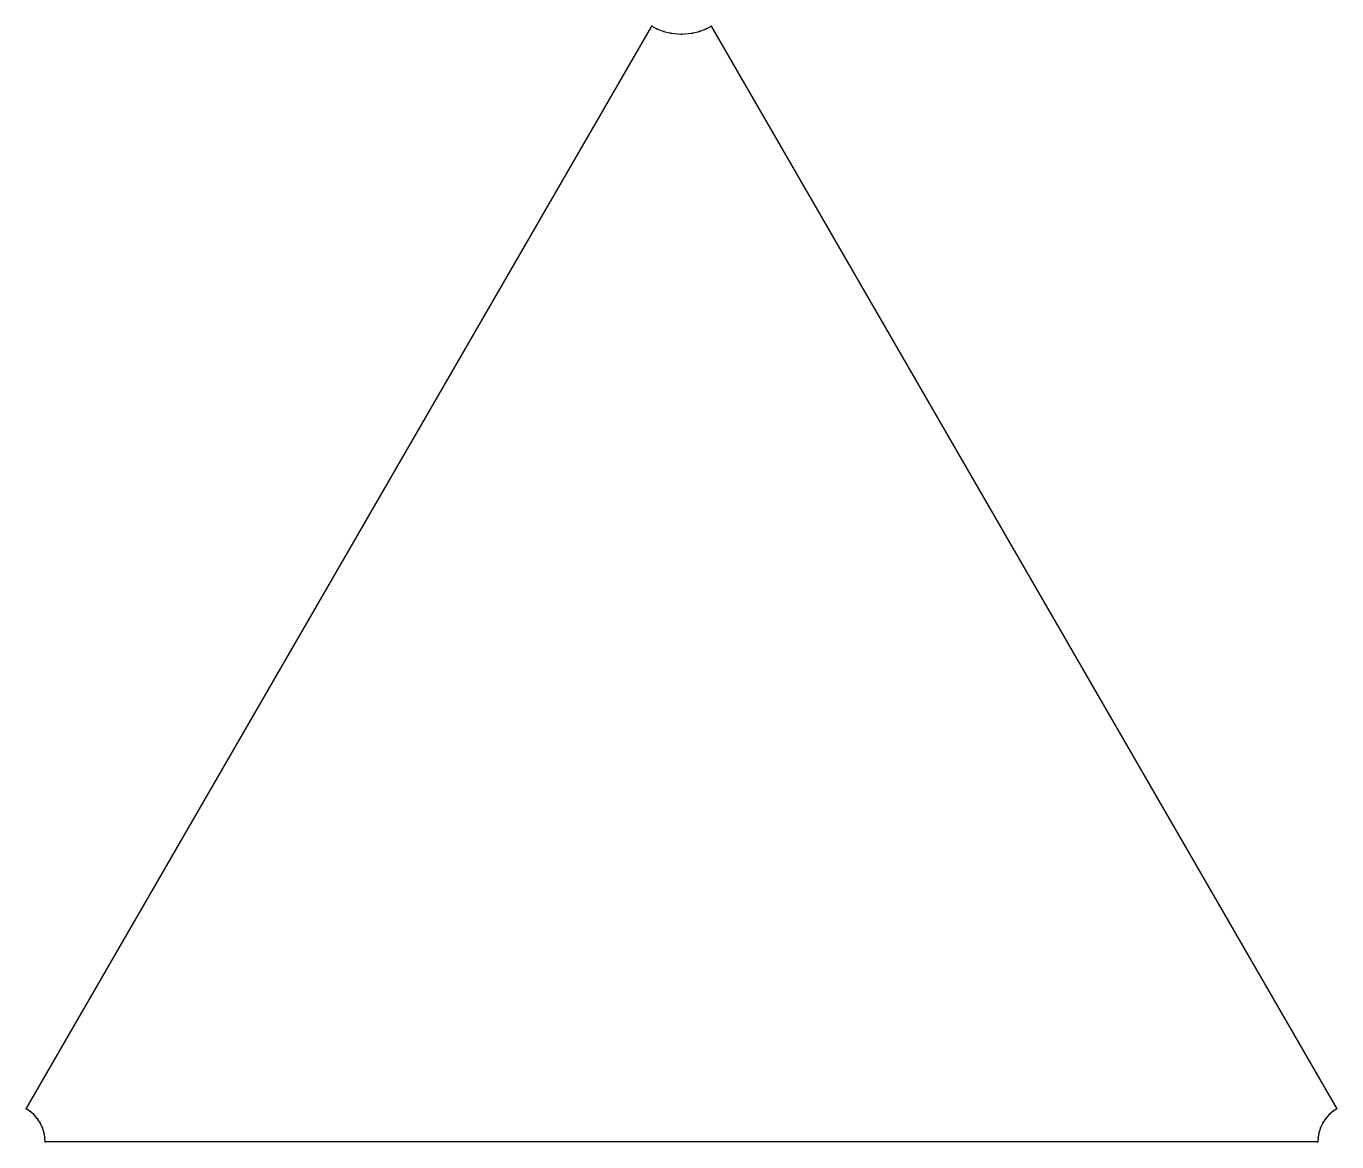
# Model space of a CAD drawing. Header units: millimetres. Extents: x -27.4 to 27.4, y 0 to 46.6.
import ezdxf

# ---------------------------------------------------------------- set-up
doc = ezdxf.new("R2010")
doc.units = ezdxf.units.MM
doc.header["$PDSIZE"] = -1

msp = doc.modelspace()

# ---------------------------------------------------------------- linework, layer by layer
at = {"color": 7, "linetype": 'Continuous'}
for p, q in [((-27.406, 1.375), (-1.245, 46.645)), ((-1.245, 46.645), (-1.025, 46.532)), ((1.025, 46.532), (1.245, 46.645)), ((1.245, 46.645), (27.406, 1.375)), ((-1.025, 46.532), (-0.743, 46.425)), ((-0.743, 46.425), (-0.441, 46.351)), ((-0.441, 46.351), (0, 46.311)), ((0, 46.311), (0.441, 46.351)), ((0.441, 46.351), (0.743, 46.425)), ((0.743, 46.425), (1.025, 46.532)), ((-27.259, 1.278), (-27.406, 1.375)), ((-27.089, 1.134), (-27.259, 1.278)), ((-26.933, 0.956), (-27.089, 1.134)), ((27.089, 1.134), (26.933, 0.956)), ((27.259, 1.278), (27.089, 1.134)), ((27.406, 1.375), (27.259, 1.278)), ((-26.825, 0.793), (-26.933, 0.956)), ((-26.721, 0.577), (-26.825, 0.793)), ((-26.655, 0.363), (-26.721, 0.577)), ((26.721, 0.577), (26.655, 0.363)), ((26.825, 0.793), (26.721, 0.577)), ((26.933, 0.956), (26.825, 0.793)), ((-26.623, 0.18), (-26.655, 0.363)), ((-26.613, 0), (-26.623, 0.18)), ((26.613, 0), (-26.613, 0)), ((26.623, 0.18), (26.613, 0)), ((26.655, 0.363), (26.623, 0.18))]:
    msp.add_line(p, q, dxfattribs=at)
for p in [(-1.245, 46.645), (1.245, 46.645), (-1.025, 46.532), (-0.743, 46.425), (-0.441, 46.351), (0, 46.311), (0.441, 46.351), (0.743, 46.425), (1.025, 46.532), (-27.406, 1.375), (-27.259, 1.278), (-27.089, 1.134), (27.089, 1.134), (27.259, 1.278), (27.406, 1.375), (-26.933, 0.956), (-26.825, 0.793), (-26.721, 0.577), (26.721, 0.577), (26.825, 0.793), (26.933, 0.956), (-26.655, 0.363), (-26.623, 0.18), (-26.613, 0), (26.613, 0), (26.623, 0.18), (26.655, 0.363)]:
    msp.add_point(p, dxfattribs=at)

doc.saveas('drawing.dxf')
